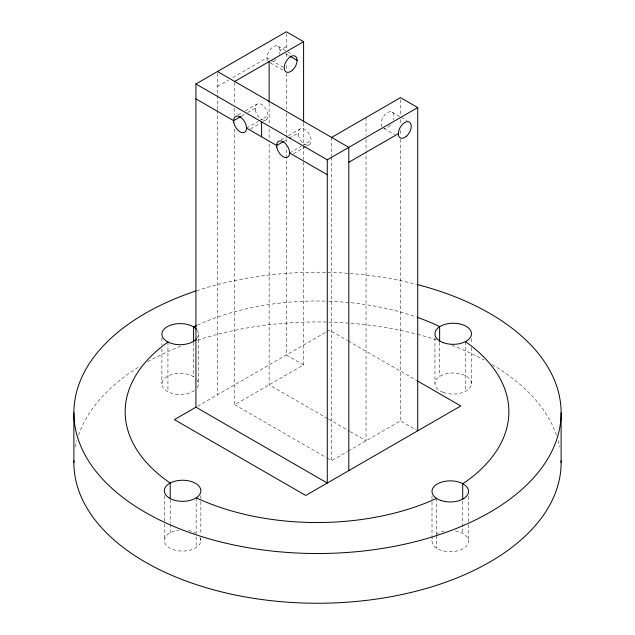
<?xml version="1.0" encoding="UTF-8"?>
<svg xmlns="http://www.w3.org/2000/svg" width="635" height="635" viewBox="0 0 635 635"><rect width="100%" height="100%" fill="white"/><g stroke="black" fill="none" stroke-linecap="round" stroke-linejoin="round"><path stroke-width="0.48" stroke-dasharray="3.17 2.38" d="M217.456 86.455L228.56 80.042M232.831 77.581L266.986 57.856L270.264 59.753M286.361 46.672L279.908 50.395L282.369 51.816M237.982 115.022L242.126 112.633M245.435 110.72L257.032 104.029M241.887 115.856L244.372 114.427M247.69 112.514L255.143 108.204M246.531 128.095L258.12 121.404M258.953 120.928L268.065 115.665M250.436 128.937L260.374 123.198M263.684 121.285L266.168 119.848M281.051 139.891L285.194 137.493M288.504 135.58L300.101 128.889M284.131 141.2L288.266 138.811M289.1 138.335L298.212 133.072M289.592 152.964L301.188 146.272M302.014 145.788L311.126 140.533M293.497 153.797L305.919 146.629M306.753 146.145L309.237 144.716M197.58 406.249L326.057 332.073M326.898 331.589L329.43 330.129L347.456 340.535M234.688 129.072L234.688 404.717L303.594 364.934L303.594 160.679M327.295 458.184L331.581 460.661L347.551 451.445M348.393 450.961L400.494 420.878L416.893 430.347M278.011 46.22L287.036 51.427M287.853 51.903L292.775 54.745M392.136 112.109L400.344 116.84M401.161 117.316L406.908 120.634M285.647 53.713L288.925 55.61M271.089 60.222L283.393 67.326M270.518 62.984L284.464 71.041M383.826 128.405L394.486 134.556M348.321 341.027L416.997 380.683M303.594 364.934L286.361 354.989L286.361 146.796M327.684 418.624L269.137 384.826L269.137 140.906M328.525 419.108L349.472 431.205M350.306 431.689L366.038 440.769L366.038 152.233M234.688 404.717L326.438 457.692M471.48 338.669L471.48 343.543M471.48 347.44L471.48 383.524M468.543 496.443L468.543 523.748M468.543 524.724L468.543 541.298M465.439 341.63L465.439 391.358M462.709 501.229L462.709 533.408M439.634 342.336L439.634 376.46M436.507 498.34L436.507 534.416M436.507 535.392L436.507 548.068M434.935 337.693L434.935 383.524M432.006 496.118L432.006 500.991M432.006 501.967L432.006 540.972M400.494 99.624L400.494 115.491M400.494 119.451L400.494 124.412M400.494 130.358L400.494 135.318M400.494 139.287L400.494 420.878M366.038 117.531L366.038 135.382M366.038 139.343L366.038 151.241M331.581 137.422L331.581 156.266M331.581 157.25L331.581 460.661M303.594 122.999L303.594 144.812M303.594 145.804L303.594 159.687M286.361 33.615L286.361 49.641M286.361 53.61L286.361 58.563M286.361 65.508L286.361 69.469M286.361 73.438L286.361 109.125M286.361 113.093L286.361 133.914M286.361 134.906L286.361 141.843M269.137 103.235L269.137 125.047M269.137 129.008L269.137 139.914M234.688 82.471L234.688 104.283M234.688 108.252L234.688 115.189M217.456 73.398L217.456 94.385M217.456 95.377L217.456 109.252M217.456 110.244L217.456 394.772M200.85 495.657L200.85 500.539M200.85 501.515L200.85 534.662M200.85 538.567L200.85 540.512M198.438 334.145L198.438 383.873M196.159 497.848L196.159 532.948M196.159 536.845L196.159 547.576M193.596 342.598L193.596 376.73M170.204 499.61L170.204 523.01M170.204 523.986L170.204 532.757M167.934 341.987L167.934 391.716M164.306 495.657L164.306 522.962M164.306 523.938L164.306 540.512M161.893 338.05L161.893 344.876M161.893 348.774L161.893 383.873M75.382 446.976A243.618 140.652 0 0 1 76.883 440.595M78.557 435.158A243.618 140.652 0 0 1 140.383 366.022M147.709 361.728A243.618 140.652 0 0 1 181.269 345.988M197.533 340.177A243.618 140.652 0 0 1 416.592 334.105M417.481 334.335A243.618 140.652 0 0 1 436.539 339.876M451.961 345.305A243.618 140.652 0 0 1 483.933 359.878M492.204 364.569A243.618 140.652 0 0 1 556.443 435.158M558.117 440.595A243.618 140.652 0 0 1 559.618 446.976M196.858 379.587A18.272 10.549 0 0 1 196.858 388.168M194.366 390.517A18.272 10.549 0 0 1 168.172 391.835A18.272 10.549 0 0 1 166.799 376.682A18.272 10.549 0 0 1 193.08 376.42L193.738 376.817A18.272 10.549 0 0 1 194.366 377.238M455.279 530.987A18.272 10.549 0 0 1 467.844 544.02A18.272 10.549 0 0 1 445.27 551.283A18.272 10.549 0 0 1 432.705 538.242M436.261 534.368A18.272 10.549 0 0 1 446.754 530.781M199.954 537.258A18.272 10.549 0 0 1 190.873 549.918A18.272 10.549 0 0 1 167.799 546.719A18.272 10.549 0 0 1 169.656 533.059L170.355 532.678A18.272 10.549 0 0 1 178.776 530.193M188.222 530.479A18.272 10.549 0 0 1 196.159 533.456M196.612 290.751A243.618 140.652 0 0 1 416.592 284.377M197.564 325.096A191.849 110.768 0 0 1 328.097 301.188M329.009 301.22A191.849 110.768 0 0 1 416.663 317.119M197.223 330.367A18.272 10.549 0 0 1 197.223 337.931M381.818 126.73A9.136 5.278 -60 0 1 387.406 112.657A9.136 5.278 -60 0 1 393.47 119.642M390.803 124.611A9.136 5.278 -60 0 1 390.501 124.968M390.2 125.317A9.136 5.278 -60 0 1 384.056 128.302M267.541 60.571A9.136 5.278 -60 0 1 273.614 46.577A9.136 5.278 -60 0 1 279.202 54.189M276.074 59.428A9.136 5.278 -60 0 1 270.82 62.46M443.262 392.366A18.272 10.549 0 0 0 471.456 384.072A18.272 10.549 0 0 0 444.913 374.126A18.272 10.549 0 0 0 443.262 392.366M255.286 109.839A9.136 5.278 60 0 0 265.922 119.975A9.136 5.278 60 0 0 263.596 105.997A9.136 5.278 60 0 0 255.286 109.839M298.347 134.707A9.136 5.278 60 0 0 308.991 144.843A9.136 5.278 60 0 0 306.665 130.858A9.136 5.278 60 0 0 298.347 134.707"/><path stroke-width="0.95" d="M167.934 341.987L166.862 342.829A191.849 110.768 0 0 0 169.013 482.243L170.204 483.029L170.204 498.634M195.921 83.963L327.279 159.798L327.279 483.037L195.921 407.202L195.921 83.963L286.361 31.75L303.594 41.696L303.594 122.007M234.688 81.478L303.594 41.696M241.062 116.34L233.609 120.642L195.921 98.885M283.297 141.676L276.677 145.502L246.531 128.095M331.581 137.422L400.494 97.639L417.719 107.585L417.719 430.824M327.279 159.798L417.719 107.585M348.813 162.29L398.335 133.691M195.921 407.202L174.395 419.64L305.745 495.475L460.78 405.963L417.862 381.175M436.507 498.34L431.173 500.793A191.849 110.768 0 0 1 197.62 498.467L196.159 497.848M289.75 56.078L297.132 60.341M217.456 71.533L348.813 147.368L348.813 470.606M289.592 152.964L327.279 174.72M465.439 341.63L471.226 345.869A191.849 110.768 0 0 1 467.193 480.703L462.709 483.679L462.709 499.277M561.118 412.869L561.118 462.597M439.634 341.36L439.634 326.731L436.428 325.072A191.849 110.768 0 0 0 417.52 317.421M269.137 61.587L269.137 102.243M261.604 121.88L261.604 136.803M193.596 341.63L193.596 327.001L194.969 326.311A191.849 110.768 0 0 1 196.699 325.501M73.882 412.869L73.882 462.597M561.102 460.756A243.618 140.652 0 0 1 317.5 603.25A243.618 140.652 0 0 1 73.898 460.756M417.481 284.607A243.618 140.652 0 0 1 514.207 495.848A243.618 140.652 0 0 1 136.239 506.841A243.618 140.652 0 0 1 195.691 291.06M196.445 338.939A18.272 10.549 0 0 1 170.212 342.995A18.272 10.549 0 0 1 165.965 327.509A18.272 10.549 0 0 1 193.08 326.692L193.738 327.088A18.272 10.549 0 0 1 196.445 329.359M170.355 482.949L169.656 483.33A18.272 10.549 0 0 0 177.546 500.928A18.272 10.549 0 0 0 200.382 488.41A18.272 10.549 0 0 0 170.355 482.949M443.262 342.638A18.272 10.549 0 0 0 471.456 334.343A18.272 10.549 0 0 0 444.913 324.39A18.272 10.549 0 0 0 443.262 342.638M440.888 500.459A18.272 10.549 0 0 0 468.543 491.569A18.272 10.549 0 0 0 441.389 482.187A18.272 10.549 0 0 0 440.888 500.459M276.812 147.137A9.136 5.278 60 0 0 287.457 157.274A9.136 5.278 60 0 0 285.131 143.296A9.136 5.278 60 0 0 276.812 147.137M406.471 136.207A9.136 5.278 -60 0 0 409.369 122.055A9.136 5.278 -60 0 0 398.558 131.636A9.136 5.278 -60 0 0 406.471 136.207M292.346 70.31A9.136 5.278 -60 0 0 295.235 56.166A9.136 5.278 -60 0 0 284.432 65.746A9.136 5.278 -60 0 0 292.346 70.31M233.751 122.269A9.136 5.278 60 0 0 244.388 132.405A9.136 5.278 60 0 0 242.062 118.427A9.136 5.278 60 0 0 233.751 122.269"/></g></svg>
